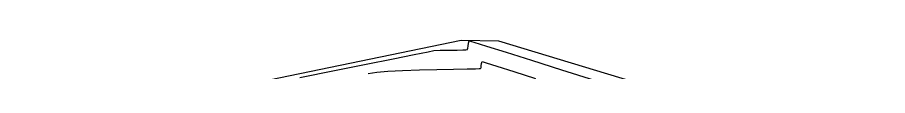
# Model space of a CAD drawing. Header units: metres. Extents: x 708931 to 723899, y 5405153 to 5413472.
# Drawn here: x 710023.2 to 710084.1, y 5412281.9 to 5412284.2 of the extents above; entities that cross this region are included whole.
import ezdxf

# ---------------------------------------------------------------- set-up
doc = ezdxf.new("R2010")
doc.units = ezdxf.units.M
doc.header["$LTSCALE"] = 12.7
doc.header["$MEASUREMENT"] = 0
doc.layers.add('CONT-MNR1', color=251, linetype='Continuous')
doc.layers.add('contornos2', color=7, linetype='Continuous')

msp = doc.modelspace()

# ---------------------------------------------------------------- linework, layer by layer
at = {"layer": 'CONT-MNR1', "flags": 128}
for points, elevation in [([(710042.952, 5412281.58), (710045.402, 5412282.079), (710047.61, 5412282.528), (710049.491, 5412282.909), (710050.965, 5412283.206), (710051.948, 5412283.401), (710052.358, 5412283.477), (710052.791, 5412283.502), (710053.381, 5412283.512), (710053.988, 5412283.517), (710054.393, 5412283.525), (710054.603, 5412283.537), (710054.681, 5412283.549), (710054.698, 5412283.557), (710054.713, 5412283.576), (710054.734, 5412283.641), (710054.753, 5412283.783), (710054.769, 5412283.993), (710054.817, 5412284.153), (710055.144, 5412284.062), (710056.04, 5412283.787), (710057.418, 5412283.356), (710059.194, 5412282.796), (710061.283, 5412282.136), (710063.6, 5412281.401)], 244), ([(710047.762, 5412281.877), (710048.352, 5412281.972), (710049.122, 5412282.035), (710050.155, 5412282.084), (710051.341, 5412282.12), (710052.567, 5412282.147), (710053.721, 5412282.168), (710054.69, 5412282.186), (710055.259, 5412282.199), (710055.526, 5412282.21), (710055.615, 5412282.217), (710055.63, 5412282.221), (710055.642, 5412282.237), (710055.659, 5412282.289), (710055.673, 5412282.403), (710055.687, 5412282.572), (710055.725, 5412282.7), (710056.006, 5412282.62), (710056.774, 5412282.382), (710057.952, 5412282.009), (710059.466, 5412281.527)], 243)]:
    msp.add_lwpolyline(points, dxfattribs=dict(at, elevation=elevation))
at = {"layer": 'contornos2', "color": 30}
msp.add_lwpolyline([(710084.138, 5412275.884), (710056.915, 5412284.138), (710054.257, 5412284.19), (710023.178, 5412277.755)], dxfattribs=at)

doc.saveas('drawing.dxf')
